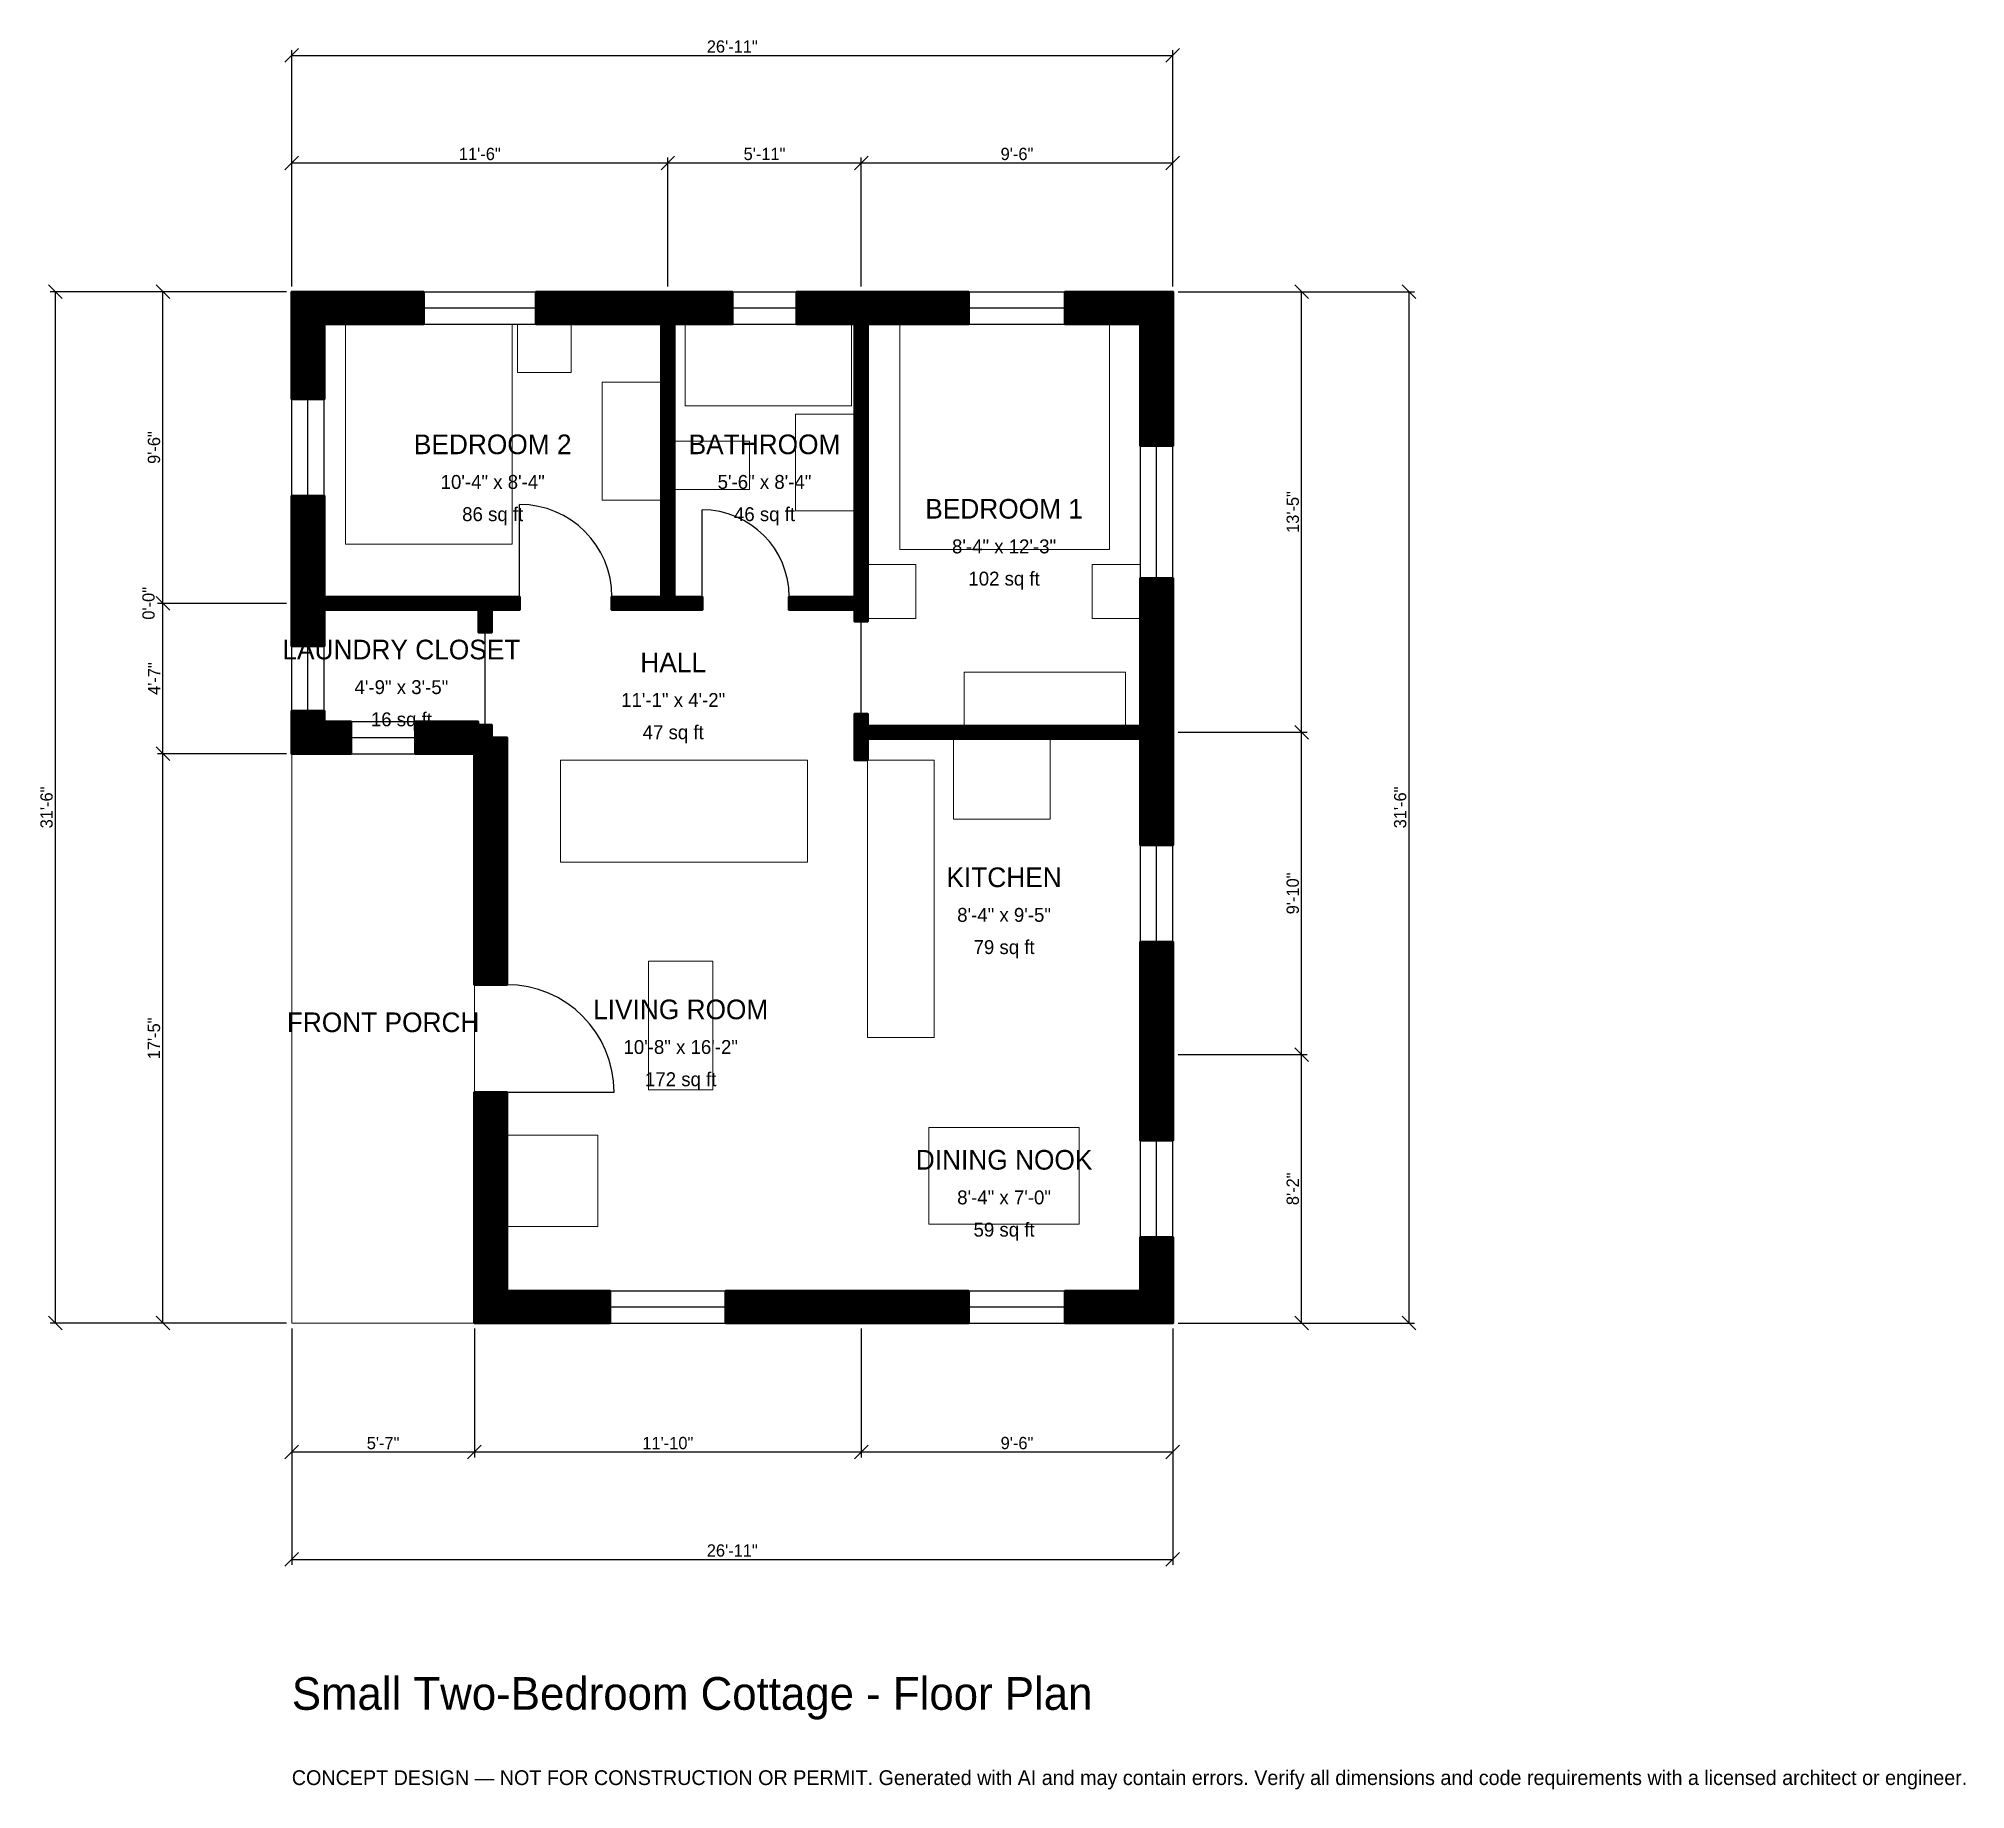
# Model space of a CAD drawing. Header units: inches. Extents: x -93 to 613, y -171 to 471.
import ezdxf
from ezdxf.enums import TextEntityAlignment as Align

# ---------------------------------------------------------------- set-up
doc = ezdxf.new("R2010")
doc.units = ezdxf.units.IN
doc.header["$MEASUREMENT"] = 0
doc.linetypes.add('DASHED', pattern=[0.6, 0.5, -0.1])
for name, color, linetype, lineweight in [('A-ANNO-DIMS', 1, 'Continuous', 13), ('A-ANNO-TEXT', 7, 'Continuous', 18), ('A-AREA-IDEN', 7, 'Continuous', 18), ('A-DOOR', 2, 'Continuous', 25), ('A-FLOR-FIXT', 9, 'Continuous', 13), ('A-FURN', 9, 'Continuous', 13), ('A-GLAZ', 4, 'Continuous', 25), ('A-SITE-PAVE', 8, 'Continuous', 13), ('A-WALL', 7, 'Continuous', 50), ('A-WALL-PATT', 8, 'Continuous', 13)]:
    doc.layers.add(name, color=color, linetype=linetype, lineweight=lineweight)
doc.dimstyles.new('PLAN', dxfattribs={"dimtxt": 4.5, "dimasz": 3, "dimexe": 2, "dimexo": 2, "dimgap": 1, "dimtad": 1, "dimdec": 0, "dimlunit": 4, "dimtsz": 2.5, "dimcen": 2.5, "dimclrd": 1, "dimclre": 1, "dimazin": 3, "dimtfac": 1, "dimtmove": 0, "dimatfit": 3})

msp = doc.modelspace()

# ---------------------------------------------------------------- hatches: boundary and pattern name
at = {"layer": 'A-WALL-PATT'}
h = msp.add_hatch(dxfattribs=at)
h.set_pattern_fill('ANSI31', color=8, scale=0.8)
h.paths.add_polyline_path([(66.9291, 0), (66.9291, 11.811), (66.9291, 11.811), (66.9291, 84.6457), (78.7402, 84.6457), (78.7402, 11.811), (116.5354, 11.811), (116.5354, 0), (78.7402, 0), (78.7402, 0), (66.9291, 0), (66.9291, 0), (66.9291, 0)])
h.paths.add_polyline_path([(66.9291, 206.2992), (66.9291, 206.2992), (66.9291, 208.6614), (64.5669, 208.6614), (64.5669, 208.6614), (45.2756, 208.6614), (45.2756, 220.4724), (68.1102, 220.4724), (68.1102, 219.2913), (73.2283, 219.2913), (73.2283, 214.5669), (78.7402, 214.5669), (78.7402, 124.0157), (66.9291, 124.0157), (66.9291, 206.2992)])
h.paths.add_polyline_path([(11.811, 208.6614), (11.811, 208.6614), (0, 208.6614), (0, 208.6614), (0, 208.6614), (0, 220.4724), (0, 220.4724), (0, 224.4094), (11.811, 224.4094), (11.811, 220.4724), (21.6535, 220.4724), (21.6535, 208.6614), (11.811, 208.6614)])
h.paths.add_polyline_path([(0, 257.874), (0, 261.4173), (0, 261.4173), (0, 266.1417), (0, 266.1417), (0, 269.685), (0, 303.1496), (11.811, 303.1496), (11.811, 269.685), (11.811, 266.1417), (68.5039, 266.1417), (73.2283, 266.1417), (83.4646, 266.1417), (83.4646, 261.4173), (73.2283, 261.4173), (73.2283, 253.1496), (68.5039, 253.1496), (68.5039, 261.4173), (11.811, 261.4173), (11.811, 257.874), (11.811, 248.0315), (0, 248.0315), (0, 257.874)])
h.paths.add_polyline_path([(0, 366.1417), (0, 366.1417), (0, 377.9528), (0, 377.9528), (0, 377.9528), (11.811, 377.9528), (11.811, 377.9528), (48.2283, 377.9528), (48.2283, 366.1417), (11.811, 366.1417), (11.811, 338.5827), (0, 338.5827), (0, 366.1417)])
h.paths.add_polyline_path([(131.8898, 377.9528), (135.4331, 377.9528), (135.4331, 377.9528), (140.1575, 377.9528), (140.1575, 377.9528), (143.7008, 377.9528), (161.4173, 377.9528), (161.4173, 366.1417), (143.7008, 366.1417), (140.1575, 366.1417), (140.1575, 266.1417), (150.3937, 266.1417), (150.3937, 261.4173), (140.1575, 261.4173), (135.4331, 261.4173), (117.3228, 261.4173), (117.3228, 266.1417), (135.4331, 266.1417), (135.4331, 366.1417), (131.8898, 366.1417), (89.5669, 366.1417), (89.5669, 377.9528), (131.8898, 377.9528)])
h.paths.add_polyline_path([(202.7559, 377.9528), (206.2992, 377.9528), (206.2992, 377.9528), (211.0236, 377.9528), (211.0236, 377.9528), (214.5669, 377.9528), (248.0315, 377.9528), (248.0315, 366.1417), (214.5669, 366.1417), (211.0236, 366.1417), (211.0236, 266.1417), (211.0236, 261.4173), (211.0236, 261.4173), (211.0236, 257.0866), (206.2992, 257.0866), (206.2992, 261.4173), (182.2835, 261.4173), (182.2835, 266.1417), (206.2992, 266.1417), (206.2992, 366.1417), (202.7559, 366.1417), (185.0394, 366.1417), (185.0394, 377.9528), (202.7559, 377.9528)])
h.paths.add_polyline_path([(311.0236, 377.9528), (311.0236, 377.9528), (322.8346, 377.9528), (322.8346, 377.9528), (322.8347, 377.9528), (322.8347, 366.1417), (322.8346, 366.1417), (322.8346, 321.4567), (311.0236, 321.4567), (311.0236, 366.1417), (283.4646, 366.1417), (283.4646, 377.9528), (311.0236, 377.9528)])
h.paths.add_polyline_path([(322.8346, 222.4409), (322.8346, 218.8976), (322.8347, 218.8976), (322.8347, 214.1732), (322.8346, 214.1732), (322.8346, 210.6299), (322.8346, 175.1969), (311.0236, 175.1969), (311.0236, 210.6299), (311.0236, 214.1732), (211.0236, 214.1732), (211.0236, 206.2992), (206.2992, 206.2992), (206.2992, 214.1732), (206.2992, 218.8976), (206.2992, 223.2283), (211.0236, 223.2283), (211.0236, 218.8976), (311.0236, 218.8976), (311.0236, 222.4409), (311.0236, 273.0315), (322.8346, 273.0315), (322.8346, 222.4409)])
h.paths.add_polyline_path([(322.8346, 104.3307), (322.8346, 92.5197), (322.8346, 66.9291), (311.0236, 66.9291), (311.0236, 92.5197), (311.0236, 104.3307), (311.0236, 139.7638), (322.8346, 139.7638), (322.8346, 104.3307)])
h.paths.add_polyline_path([(322.8346, 11.811), (322.8347, 11.811), (322.8347, 0), (322.8346, 0), (322.8346, 0), (311.0236, 0), (311.0236, 0), (283.4646, 0), (283.4646, 11.811), (311.0236, 11.811), (311.0236, 31.4961), (322.8346, 31.4961), (322.8346, 11.811)])
h.paths.add_polyline_path([(214.5669, 0), (202.7559, 0), (159.0551, 0), (159.0551, 11.811), (202.7559, 11.811), (214.5669, 11.811), (248.0315, 11.811), (248.0315, 0), (214.5669, 0)])

# ---------------------------------------------------------------- linework, layer by layer
at = {"layer": 'A-DOOR'}
for p, q in [((83.4646, 266.1417), (83.4646, 300)), ((150.3937, 266.1417), (150.3937, 298.0315)), ((208.6614, 223.2283), (208.6614, 257.0866)), ((70.8661, 219.2913), (70.8661, 253.1496)), ((78.7402, 84.6457), (118.1102, 84.6457))]:
    msp.add_line(p, q, dxfattribs=at)
for centre, radius in [((83.4646, 266.1417), 33.8583), ((150.3937, 266.1417), 31.8898), ((78.7402, 84.6457), 39.3701)]:
    msp.add_arc(centre, radius, 0, 90, dxfattribs=at)
at = {"layer": 'A-FLOR-FIXT'}
for points in [[(144.0945, 336.2205), (205.1181, 336.2205), (205.1181, 366.1417), (144.0945, 366.1417)], [(184.6457, 297.6378), (206.2992, 297.6378), (206.2992, 333.0709), (184.6457, 333.0709)], [(140.1575, 305.5118), (167.7165, 305.5118), (167.7165, 323.2283), (140.1575, 323.2283)], [(211.0236, 104.7244), (235.4331, 104.7244), (235.4331, 206.2992), (211.0236, 206.2992)]]:
    msp.add_lwpolyline(points, close=True, dxfattribs=at)
at = {"layer": 'A-FURN'}
for points in [[(19.685, 285.4331), (80.7087, 285.4331), (80.7087, 366.1417), (19.685, 366.1417)], [(82.6772, 348.4252), (102.3622, 348.4252), (102.3622, 366.1417), (82.6772, 366.1417)], [(222.8346, 283.4646), (299.6063, 283.4646), (299.6063, 366.1417), (222.8346, 366.1417)], [(113.7795, 301.5748), (135.4331, 301.5748), (135.4331, 344.8819), (113.7795, 344.8819)], [(211.0236, 258.2677), (228.7402, 258.2677), (228.7402, 277.9528), (211.0236, 277.9528)], [(293.3071, 258.2677), (311.0236, 258.2677), (311.0236, 277.9528), (293.3071, 277.9528)], [(246.4567, 218.8976), (305.5118, 218.8976), (305.5118, 238.5827), (246.4567, 238.5827)], [(242.5197, 184.6457), (277.9528, 184.6457), (277.9528, 214.1732), (242.5197, 214.1732)], [(98.4252, 168.8976), (188.9764, 168.8976), (188.9764, 206.2992), (98.4252, 206.2992)], [(130.7087, 85.4331), (154.3307, 85.4331), (154.3307, 132.6772), (130.7087, 132.6772)], [(233.4646, 36.2205), (288.5827, 36.2205), (288.5827, 71.6535), (233.4646, 71.6535)], [(78.7402, 35.4331), (112.2047, 35.4331), (112.2047, 68.8976), (78.7402, 68.8976)]]:
    msp.add_lwpolyline(points, close=True, dxfattribs=at)
at = {"layer": 'A-GLAZ'}
for p, q in [((48.2283, 377.9528), (89.5669, 377.9528)), ((161.4173, 377.9528), (185.0394, 377.9528)), ((248.0315, 377.9528), (283.4646, 377.9528)), ((48.2283, 372.0472), (89.5669, 372.0472)), ((161.4173, 372.0472), (185.0394, 372.0472)), ((248.0315, 372.0472), (283.4646, 372.0472)), ((48.2283, 366.1417), (89.5669, 366.1417)), ((161.4173, 366.1417), (185.0394, 366.1417)), ((248.0315, 366.1417), (283.4646, 366.1417)), ((0, 303.1496), (0, 338.5827)), ((5.9055, 303.1496), (5.9055, 338.5827)), ((11.811, 303.1496), (11.811, 338.5827)), ((311.0236, 273.0315), (311.0236, 321.4567)), ((316.9291, 273.0315), (316.9291, 321.4567)), ((322.8346, 273.0315), (322.8346, 321.4567)), ((0, 224.4094), (0, 248.0315)), ((5.9055, 224.4094), (5.9055, 248.0315)), ((11.811, 224.4094), (11.811, 248.0315)), ((21.6535, 220.4724), (45.2756, 220.4724)), ((21.6535, 214.5669), (45.2756, 214.5669)), ((21.6535, 208.6614), (45.2756, 208.6614)), ((311.0236, 139.7638), (311.0236, 175.1969)), ((316.9291, 139.7638), (316.9291, 175.1969)), ((322.8346, 139.7638), (322.8346, 175.1969)), ((311.0236, 31.4961), (311.0236, 66.9291)), ((316.9291, 31.4961), (316.9291, 66.9291)), ((322.8346, 31.4961), (322.8346, 66.9291)), ((116.5354, 11.811), (159.0551, 11.811)), ((248.0315, 11.811), (283.4646, 11.811)), ((116.5354, 5.9055), (159.0551, 5.9055)), ((116.5354, 0), (159.0551, 0)), ((248.0315, 5.9055), (283.4646, 5.9055)), ((248.0315, 0), (283.4646, 0))]:
    msp.add_line(p, q, dxfattribs=at)
at = {"layer": 'A-SITE-PAVE', "linetype": 'DASHED'}
msp.add_lwpolyline([(0, 0), (66.9291, 0), (66.9291, 208.6614), (0, 208.6614)], close=True, dxfattribs=at)
at = {"layer": 'A-WALL'}
for points in [[(0, 366.1417), (0, 366.1417), (0, 377.9528), (0, 377.9528), (0, 377.9528), (11.811, 377.9528), (11.811, 377.9528), (48.2283, 377.9528), (48.2283, 366.1417), (11.811, 366.1417), (11.811, 338.5827), (0, 338.5827), (0, 366.1417)], [(131.8898, 377.9528), (135.4331, 377.9528), (135.4331, 377.9528), (140.1575, 377.9528), (140.1575, 377.9528), (143.7008, 377.9528), (161.4173, 377.9528), (161.4173, 366.1417), (143.7008, 366.1417), (140.1575, 366.1417), (140.1575, 266.1417), (150.3937, 266.1417), (150.3937, 261.4173), (140.1575, 261.4173), (135.4331, 261.4173), (117.3228, 261.4173), (117.3228, 266.1417), (135.4331, 266.1417), (135.4331, 366.1417), (131.8898, 366.1417), (89.5669, 366.1417), (89.5669, 377.9528), (131.8898, 377.9528)], [(202.7559, 377.9528), (206.2992, 377.9528), (206.2992, 377.9528), (211.0236, 377.9528), (211.0236, 377.9528), (214.5669, 377.9528), (248.0315, 377.9528), (248.0315, 366.1417), (214.5669, 366.1417), (211.0236, 366.1417), (211.0236, 266.1417), (211.0236, 261.4173), (211.0236, 261.4173), (211.0236, 257.0866), (206.2992, 257.0866), (206.2992, 261.4173), (182.2835, 261.4173), (182.2835, 266.1417), (206.2992, 266.1417), (206.2992, 366.1417), (202.7559, 366.1417), (185.0394, 366.1417), (185.0394, 377.9528), (202.7559, 377.9528)], [(311.0236, 377.9528), (311.0236, 377.9528), (322.8346, 377.9528), (322.8346, 377.9528), (322.8347, 377.9528), (322.8347, 366.1417), (322.8346, 366.1417), (322.8346, 321.4567), (311.0236, 321.4567), (311.0236, 366.1417), (283.4646, 366.1417), (283.4646, 377.9528), (311.0236, 377.9528)], [(0, 257.874), (0, 261.4173), (0, 261.4173), (0, 266.1417), (0, 266.1417), (0, 269.685), (0, 303.1496), (11.811, 303.1496), (11.811, 269.685), (11.811, 266.1417), (68.5039, 266.1417), (73.2283, 266.1417), (83.4646, 266.1417), (83.4646, 261.4173), (73.2283, 261.4173), (73.2283, 253.1496), (68.5039, 253.1496), (68.5039, 261.4173), (11.811, 261.4173), (11.811, 257.874), (11.811, 248.0315), (0, 248.0315), (0, 257.874)], [(322.8346, 222.4409), (322.8346, 218.8976), (322.8347, 218.8976), (322.8347, 214.1732), (322.8346, 214.1732), (322.8346, 210.6299), (322.8346, 175.1969), (311.0236, 175.1969), (311.0236, 210.6299), (311.0236, 214.1732), (211.0236, 214.1732), (211.0236, 206.2992), (206.2992, 206.2992), (206.2992, 214.1732), (206.2992, 218.8976), (206.2992, 223.2283), (211.0236, 223.2283), (211.0236, 218.8976), (311.0236, 218.8976), (311.0236, 222.4409), (311.0236, 273.0315), (322.8346, 273.0315), (322.8346, 222.4409)], [(11.811, 208.6614), (11.811, 208.6614), (0, 208.6614), (0, 208.6614), (0, 208.6614), (0, 220.4724), (0, 220.4724), (0, 224.4094), (11.811, 224.4094), (11.811, 220.4724), (21.6535, 220.4724), (21.6535, 208.6614), (11.811, 208.6614)], [(66.9291, 206.2992), (66.9291, 206.2992), (66.9291, 208.6614), (64.5669, 208.6614), (64.5669, 208.6614), (45.2756, 208.6614), (45.2756, 220.4724), (68.1102, 220.4724), (68.1102, 219.2913), (73.2283, 219.2913), (73.2283, 214.5669), (78.7402, 214.5669), (78.7402, 124.0157), (66.9291, 124.0157), (66.9291, 206.2992)], [(322.8346, 104.3307), (322.8346, 92.5197), (322.8346, 66.9291), (311.0236, 66.9291), (311.0236, 92.5197), (311.0236, 104.3307), (311.0236, 139.7638), (322.8346, 139.7638), (322.8346, 104.3307)], [(66.9291, 0), (66.9291, 11.811), (66.9291, 11.811), (66.9291, 84.6457), (78.7402, 84.6457), (78.7402, 11.811), (116.5354, 11.811), (116.5354, 0), (78.7402, 0), (78.7402, 0), (66.9291, 0), (66.9291, 0), (66.9291, 0)], [(322.8346, 11.811), (322.8347, 11.811), (322.8347, 0), (322.8346, 0), (322.8346, 0), (311.0236, 0), (311.0236, 0), (283.4646, 0), (283.4646, 11.811), (311.0236, 11.811), (311.0236, 31.4961), (322.8346, 31.4961), (322.8346, 11.811)], [(214.5669, 0), (202.7559, 0), (159.0551, 0), (159.0551, 11.811), (202.7559, 11.811), (214.5669, 11.811), (248.0315, 11.811), (248.0315, 0), (214.5669, 0)]]:
    msp.add_lwpolyline(points, close=True, dxfattribs=at)

# ---------------------------------------------------------------- texts
at = {"layer": 'A-ANNO-TEXT'}
for s, height, p in [('Small Two-Bedroom Cottage - Floor Plan', 12, (0, -141.7323)), ('CONCEPT DESIGN — NOT FOR CONSTRUCTION OR PERMIT. Generated with AI and may contain errors. Verify all dimensions and code requirements with a licensed architect or engineer.', 5.4, (0, -169.2913))]:
    msp.add_text(s, height=height, dxfattribs=at).set_placement(p)
at = {"layer": 'A-AREA-IDEN'}
for s, height, p in [('BEDROOM 2', 7.2, (73.622, 322.0472)), ('BATHROOM', 7.2, (173.2283, 322.0472)), ('10\'-4" x 8\'-4"', 5.1, (73.622, 308.2677)), ('5\'-6" x 8\'-4"', 5.1, (173.2283, 308.2677)), ('86 sq ft', 5.1, (73.622, 296.4567)), ('46 sq ft', 5.1, (173.2283, 296.4567)), ('BEDROOM 1', 7.2, (261.0236, 298.4252)), ('8\'-4" x 12\'-3"', 5.1, (261.0236, 284.6457)), ('102 sq ft', 5.1, (261.0236, 272.8346)), ('LAUNDRY CLOSET', 7.2, (40.1575, 246.8504)), ('HALL', 7.2, (139.7638, 242.126)), ('4\'-9" x 3\'-5"', 5.1, (40.1575, 233.0709)), ('11\'-1" x 4\'-2"', 5.1, (139.7638, 228.3465)), ('16 sq ft', 5.1, (40.1575, 221.2598)), ('47 sq ft', 5.1, (139.7638, 216.5354)), ('KITCHEN', 7.2, (261.0236, 163.3858)), ('8\'-4" x 9\'-5"', 5.1, (261.0236, 149.6063)), ('79 sq ft', 5.1, (261.0236, 137.7953)), ('FRONT PORCH', 7.2, (33.4646, 110.2362)), ('LIVING ROOM', 7.2, (142.5197, 114.9606)), ('10\'-8" x 16\'-2"', 5.1, (142.5197, 101.1811)), ('172 sq ft', 5.1, (142.5197, 89.3701)), ('DINING NOOK', 7.2, (261.0236, 59.8425)), ('8\'-4" x 7\'-0"', 5.1, (261.0236, 46.063)), ('59 sq ft', 5.1, (261.0236, 34.252))]:
    msp.add_text(s, height=height, dxfattribs=at).set_placement(p, align=Align.MIDDLE_CENTER)

# ---------------------------------------------------------------- dimensions: what is measured, and where the dimension line sits
at = {"layer": 'A-ANNO-DIMS'}
for base, p1, p2, text in [((0, 464.5669), (0, 377.9528), (322.8346, 377.9528), '26\'-11"'), ((0, 425.1968), (0, 377.9528), (137.7953, 377.9528), '11\'-6"'), ((137.7953, 425.1968), (137.7953, 377.9528), (208.6614, 377.9528), '5\'-11"'), ((208.6614, 425.1968), (208.6614, 377.9528), (322.8346, 377.9528), '9\'-6"'), ((0, -47.2441), (0, 0), (66.9291, 0), '5\'-7"'), ((0, -86.6142), (0, 0), (322.8346, 0), '26\'-11"'), ((66.9291, -47.2441), (66.9291, 0), (208.6614, 0), '11\'-10"'), ((208.6614, -47.2441), (208.6614, 0), (322.8346, 0), '9\'-6"')]:
    msp.add_linear_dim(base=base, p1=p1, p2=p2, text=text, dimstyle='PLAN', dxfattribs=at).render()
for base, p1, p2, text in [((-86.6142, 0), (0, 0), (0, 377.9528), '31\'-6"'), ((-47.2441, 263.7795), (0, 263.7795), (0, 377.9528), '9\'-6"'), ((370.0787, 216.5354), (322.8346, 216.5354), (322.8346, 377.9528), '13\'-5"'), ((409.4488, 0), (322.8346, 0), (322.8346, 377.9528), '31\'-6"'), ((-47.2441, 263.7795), (0, 263.7795), (0, 263.7795), '0\'-0"'), ((-47.2441, 208.6614), (0, 208.6614), (0, 263.7795), '4\'-7"'), ((370.0787, 98.4252), (322.8346, 98.4252), (322.8346, 216.5354), '9\'-10"'), ((-47.2441, 0), (0, 0), (0, 208.6614), '17\'-5"'), ((370.0787, 0), (322.8346, 0), (322.8346, 98.4252), '8\'-2"')]:
    msp.add_linear_dim(base=base, p1=p1, p2=p2, angle=90, text=text, dimstyle='PLAN', dxfattribs=at).render()

doc.saveas('drawing.dxf')
